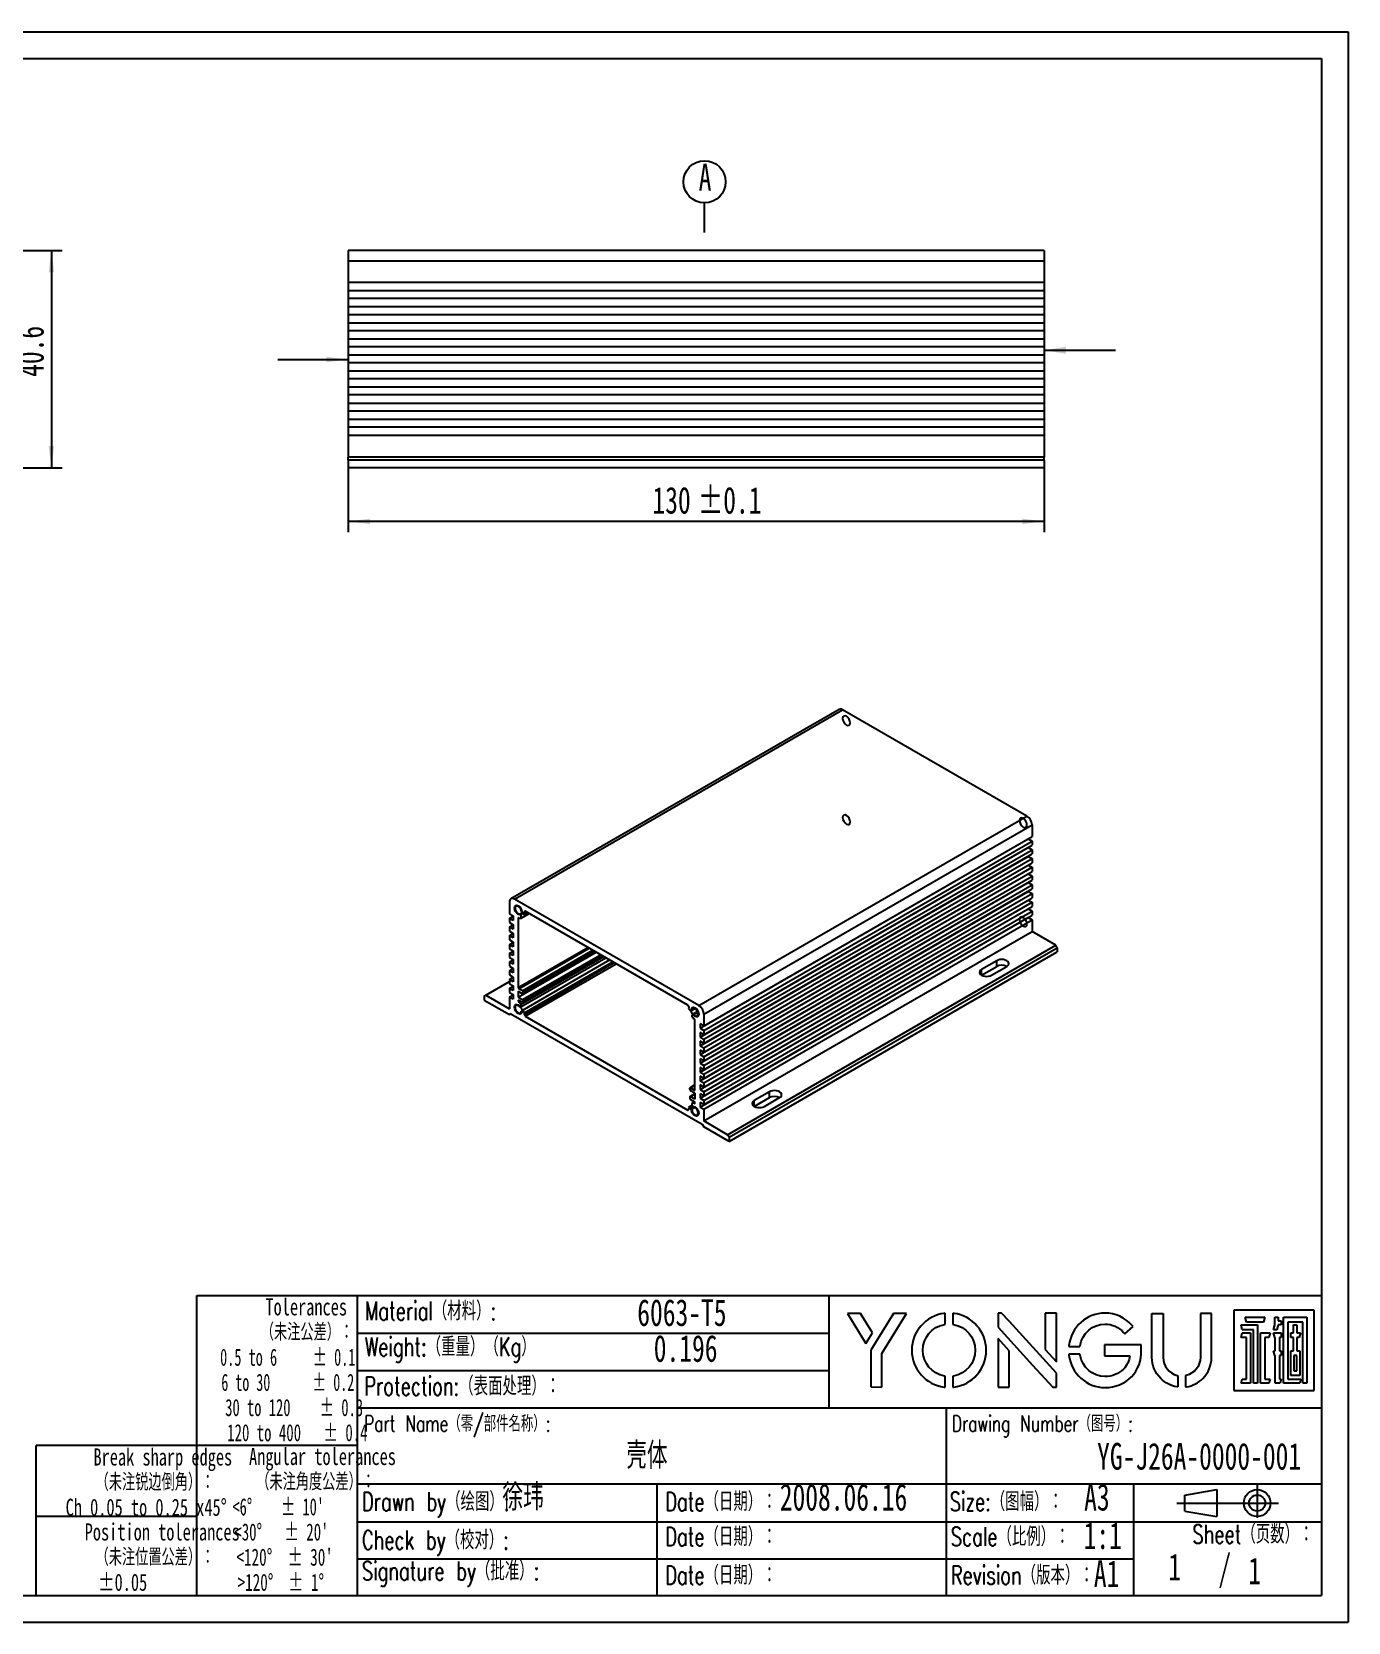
# Model space of a CAD drawing. Extents: x 0 to 420, y 0 to 297.
# Drawn here: x 174.2 to 420, y 0 to 297 of the extents above; entities that cross this region are included whole.
import ezdxf

# ---------------------------------------------------------------- set-up
doc = ezdxf.new("R2010")
doc.units = 0
doc.linetypes.add('SLD-中心线', pattern=[34.29, 30.48, -1.27, 1.27, -1.27])
doc.linetypes.add('SLD-实线', pattern=[0])
doc.layers.get('0').update_dxf_attribs({"linetype": 'CONTINUOUS'})
for name, color, linetype in [('10', 7, 'SLD-实线'), ('5', 7, 'SLD-实线'), ('YG-LOGO-A0', 179, 'SLD-实线'), ('标注层', 7, 'SLD-实线')]:
    doc.layers.add(name, color=color, linetype=linetype)
doc.styles.add('SLDTEXTSTYLE0', font='TXT', dxfattribs={"width": 0.7, "bigfont": 'bigfont'})
doc.styles.add('SLDTEXTSTYLE1', font='TXT', dxfattribs={"width": 0.7})
doc.styles.add('SLDTEXTSTYLE2', font='TXT', dxfattribs={"width": 0.611111})
doc.styles.add('SLDTEXTSTYLE3', font='TXT', dxfattribs={"width": 0.6})
doc.styles.add('SLDTEXTSTYLE4', font='TXT', dxfattribs={"width": 0.622222})
doc.styles.add('SLDTEXTSTYLE5', font='TXT', dxfattribs={"width": 0.633333})
doc.styles.add('SLDTEXTSTYLE6', font='TXT', dxfattribs={"width": 0.616667})
doc.styles.add('SLDTEXTSTYLE7', font='TXT', dxfattribs={"width": 0.65})
doc.styles.add('SLDTEXTSTYLE8', font='TXT', dxfattribs={"width": 0.645455})
doc.dimstyles.new('SLDDIMSTYLE0', dxfattribs={"dimtxt": 5, "dimasz": 4.08, "dimexe": 0, "dimexo": 0.0625, "dimgap": 1.25, "dimtad": 2, "dimrnd": 1e-09, "dimzin": 12, "dimtxsty": 'SLDTEXTSTYLE1', "dimsah": 1, "dimcen": 0.09, "dimazin": 3, "dimtfac": 1, "dimtofl": 0, "dimtmove": 0, "dimatfit": 3, "dimtolj": 1, "dimtzin": 12})
doc.dimstyles.new('SLDDIMSTYLE1', dxfattribs={"dimtxt": 5, "dimasz": 4.08, "dimexe": 0, "dimexo": 0.0625, "dimgap": 1.25, "dimtad": 2, "dimrnd": 1e-09, "dimzin": 12, "dimtxsty": 'SLDTEXTSTYLE1', "dimsah": 1, "dimcen": 0.09, "dimazin": 3, "dimtol": 1, "dimtp": 0.1, "dimtm": 0.1, "dimtfac": 1, "dimtofl": 0, "dimtmove": 0, "dimatfit": 3, "dimtolj": 1})
doc.dimstyles.new('SLDDIMSTYLE7', dxfattribs={"dimtxt": 0.18, "dimasz": 4.08, "dimexe": 0, "dimexo": 0.0625, "dimgap": 0, "dimtad": 0, "dimtih": 1, "dimtoh": 1, "dimdec": 0, "dimrnd": 1e-09, "dimzin": 0, "dimtxsty": 'STANDARD', "dimsah": 1, "dimcen": 0.09, "dimazin": 3, "dimtfac": 4.08, "dimtdec": 0, "dimtofl": 0, "dimtmove": 0, "dimatfit": 3, "dimtolj": 1, "dimtzin": 0})

# ---------------------------------------------------------------- blocks, each defined once
blk = doc.blocks.new('SW_NOTE_0_1')
at = {"layer": '10', "color": 0, "char_height": 3.2, "attachment_point": 2}
for s, insert, style in [('Tolerances', (10.75, 4.13), 'SLDTEXTSTYLE1'), ('（未注公差）：', (10.9, -0.57), 'SLDTEXTSTYLE0'), ('0.5 to 6     ± 0.1', (7.31, -5.27), 'SLDTEXTSTYLE2'), ('6 to 30      ± 0.2', (7.31, -9.97), 'SLDTEXTSTYLE3'), ('30 to 120    ± 0.3', (8.5, -14.67), 'SLDTEXTSTYLE4'), ('120 to 400   ± 0.4', (9.1, -19.37), 'SLDTEXTSTYLE5')]:
    blk.add_mtext(s, dxfattribs=dict(at, insert=insert, style=style))
blk = doc.blocks.new('SW_NOTE_0_2')
at = {"layer": '10', "color": 0, "char_height": 3.2, "attachment_point": 2}
for s, insert, style in [('Angular tolerances', (18.2, 4.13), 'SLDTEXTSTYLE1'), ('（未注角度公差）：', (16.92, -0.57), 'SLDTEXTSTYLE0'), ("<6°    ± 10'", (9.94, -5.27), 'SLDTEXTSTYLE6'), ("<30°   ± 20'", (10.54, -9.97), 'SLDTEXTSTYLE5'), ("<120°  ± 30'", (11.14, -14.67), 'SLDTEXTSTYLE7'), ('>120°  ± 1°', (10.43, -19.37), 'SLDTEXTSTYLE8')]:
    blk.add_mtext(s, dxfattribs=dict(at, insert=insert, style=style))
blk = doc.blocks.new('SW_NOTE_0_3')
at = {"layer": '10', "color": 0, "char_height": 3.2, "attachment_point": 2}
for s, insert, style in [('Position tolerances', (18.4, 4.13), 'SLDTEXTSTYLE1'), ('（未注位置公差）：', (17.04, -0.57), 'SLDTEXTSTYLE0'), ('±0.05', (11.03, -5.27), 'SLDTEXTSTYLE1')]:
    blk.add_mtext(s, dxfattribs=dict(at, insert=insert, style=style))
blk = doc.blocks.new('SW_NOTE_0_4')
at = {"layer": '10', "color": 0, "char_height": 3.2, "attachment_point": 2}
for s, insert, style in [('Break sharp edges', (18.35, 4.13), 'SLDTEXTSTYLE1'), ('（未注锐边倒角）：', (16.88, -0.57), 'SLDTEXTSTYLE0'), ('Ch 0.05 to 0.25 x45°', (15.24, -5.27), 'SLDTEXTSTYLE1')]:
    blk.add_mtext(s, dxfattribs=dict(at, insert=insert, style=style))
blk = doc.blocks.new('_D_4')
at = {"layer": '标注层'}
for p, q in [((149.87, 256.17), (179.87, 256.17)), ((177.87, 256.17), (177.87, 215.57)), ((161.87, 215.57), (179.87, 215.57))]:
    blk.add_line(p, q, dxfattribs=at)
for points in [[(177.87, 256.17), (177.36, 252.09), (178.38, 252.09)], [(177.87, 215.57), (178.38, 219.65), (177.36, 219.65)]]:
    blk.add_solid(points, dxfattribs=at)
at = {"layer": '标注层', "insert": (171.42, 232.56), "char_height": 5, "attachment_point": 1, "rotation": 90, "style": 'SLDTEXTSTYLE1'}
blk.add_mtext('40.6', dxfattribs=at)
blk = doc.blocks.new('_D_16')
at = {"layer": '标注层'}
for p, q in [((233.26, 215.57), (233.26, 203.57)), ((363.26, 215.57), (363.26, 203.57)), ((363.26, 205.57), (233.26, 205.57))]:
    blk.add_line(p, q, dxfattribs=at)
for points in [[(233.26, 205.57), (237.34, 205.07), (237.34, 206.08)], [(363.26, 205.57), (359.18, 206.08), (359.18, 205.07)]]:
    blk.add_solid(points, dxfattribs=at)
at = {"layer": '标注层', "char_height": 5, "attachment_point": 1, "style": 'SLDTEXTSTYLE1'}
for s, insert in [('130', (290.1, 212.02)), ('±0.1', (298.55, 212.02))]:
    blk.add_mtext(s, dxfattribs=dict(at, insert=insert))
blk = doc.blocks.new('SW_DATUMTAG_0')
at = {"layer": '标注层', "color": 0}
blk.add_line((1.09, -6.35), (1.09, -0.84), dxfattribs=at)
blk.add_circle((1.09, 3.09), 3.94, dxfattribs=at)
at = {"layer": '标注层', "color": 0, "insert": (0, 6.45), "char_height": 5, "attachment_point": 1, "style": 'SLDTEXTSTYLE1'}
blk.add_mtext('A', dxfattribs=at)

msp = doc.modelspace()

# ---------------------------------------------------------------- linework, layer by layer
at = {"color": 7, "linetype": 'SLD-实线'}
for p, q in [((363.262, 256.175), (233.262, 256.175)), ((233.262, 256.175), (233.262, 254.175)), ((363.262, 256.175), (363.262, 254.175)), ((363.262, 254.175), (233.262, 254.175)), ((233.262, 254.175), (233.262, 250.175)), ((363.262, 254.175), (363.262, 250.175)), ((363.262, 250.175), (233.262, 250.175)), ((233.262, 250.175), (233.262, 248.615)), ((363.262, 250.175), (363.262, 248.615)), ((363.262, 248.615), (233.262, 248.615)), ((233.262, 248.615), (233.262, 247.175)), ((363.262, 247.175), (233.262, 247.175)), ((233.262, 247.175), (233.262, 245.615)), ((363.262, 248.615), (363.262, 247.175)), ((363.262, 247.175), (363.262, 245.615)), ((363.262, 245.615), (233.262, 245.615)), ((233.262, 245.615), (233.262, 244.175)), ((363.262, 244.175), (233.262, 244.175)), ((233.262, 244.175), (233.262, 242.615)), ((363.262, 245.615), (363.262, 244.175)), ((363.262, 244.175), (363.262, 242.615)), ((363.262, 242.615), (233.262, 242.615)), ((233.262, 242.615), (233.262, 241.175)), ((363.262, 241.175), (233.262, 241.175)), ((233.262, 241.175), (233.262, 239.615)), ((363.262, 242.615), (363.262, 241.175)), ((363.262, 241.175), (363.262, 239.615)), ((363.262, 239.615), (233.262, 239.615)), ((233.262, 239.615), (233.262, 238.175)), ((363.262, 238.175), (233.262, 238.175)), ((233.262, 238.175), (233.262, 236.615)), ((363.262, 239.615), (363.262, 238.175)), ((363.262, 238.175), (363.262, 236.615)), ((363.262, 236.615), (233.262, 236.615)), ((233.262, 236.615), (233.262, 235.175)), ((363.262, 235.175), (233.262, 235.175)), ((233.262, 235.175), (233.262, 233.615)), ((363.262, 236.615), (363.262, 235.175)), ((363.262, 235.175), (363.262, 233.615)), ((363.262, 233.615), (233.262, 233.615)), ((233.262, 233.615), (233.262, 232.175)), ((363.262, 232.175), (233.262, 232.175)), ((233.262, 232.175), (233.262, 230.615)), ((363.262, 233.615), (363.262, 232.175)), ((363.262, 232.175), (363.262, 230.615)), ((363.262, 230.615), (233.262, 230.615)), ((233.262, 230.615), (233.262, 229.175)), ((363.262, 229.175), (233.262, 229.175)), ((233.262, 229.175), (233.262, 227.615)), ((363.262, 230.615), (363.262, 229.175)), ((363.262, 229.175), (363.262, 227.615)), ((363.262, 227.615), (233.262, 227.615)), ((233.262, 227.615), (233.262, 226.175)), ((363.262, 226.175), (233.262, 226.175)), ((233.262, 226.175), (233.262, 224.615)), ((363.262, 227.615), (363.262, 226.175)), ((363.262, 226.175), (363.262, 224.615)), ((363.262, 224.615), (233.262, 224.615)), ((233.262, 224.615), (233.262, 223.175)), ((363.262, 223.175), (233.262, 223.175)), ((233.262, 223.175), (233.262, 221.615)), ((363.262, 224.615), (363.262, 223.175)), ((363.262, 223.175), (363.262, 221.615)), ((363.262, 221.615), (233.262, 221.615)), ((233.262, 221.615), (233.262, 217.575)), ((363.262, 221.615), (363.262, 217.575)), ((363.262, 217.575), (233.262, 217.575)), ((233.262, 216.975), (233.262, 217.575)), ((363.262, 216.975), (233.262, 216.975)), ((233.262, 216.975), (233.262, 215.575)), ((363.262, 216.975), (363.262, 217.575)), ((363.262, 216.975), (363.262, 215.575)), ((363.262, 215.575), (233.262, 215.575)), ((324.946, 170.466), (263.663, 135.088)), ((264.33, 135.022), (325.612, 170.4)), ((360.025, 150.534), (325.612, 170.4)), ((298.742, 115.156), (360.025, 150.534)), ((299.685, 113.523), (360.968, 148.901)), ((360.968, 148.901), (360.968, 146.724)), ((298.978, 110.905), (360.261, 146.283)), ((299.685, 111.346), (360.968, 146.724)), ((299.685, 110.497), (360.968, 145.875)), ((360.261, 146.316), (360.261, 146.283)), ((360.261, 146.283), (360.968, 145.875)), ((360.968, 145.875), (360.968, 145.091)), ((298.978, 109.272), (360.261, 144.65)), ((298.978, 107.639), (360.261, 143.017)), ((299.685, 109.713), (360.968, 145.091)), ((299.685, 108.864), (360.968, 144.241)), ((299.685, 108.08), (360.968, 143.458)), ((299.685, 107.231), (360.968, 142.608)), ((360.261, 144.682), (360.261, 144.65)), ((360.261, 144.65), (360.968, 144.241)), ((360.261, 143.049), (360.261, 143.017)), ((360.261, 143.017), (360.968, 142.608)), ((360.968, 144.241), (360.968, 143.458)), ((360.968, 142.608), (360.968, 141.824)), ((298.978, 106.006), (360.261, 141.383)), ((298.978, 104.373), (360.261, 139.75)), ((299.685, 106.447), (360.968, 141.824)), ((299.685, 105.598), (360.968, 140.975)), ((299.685, 104.814), (360.968, 140.191)), ((360.261, 141.416), (360.261, 141.383)), ((360.261, 141.383), (360.968, 140.975)), ((360.261, 139.783), (360.261, 139.75)), ((360.261, 139.75), (360.968, 139.342)), ((360.968, 140.975), (360.968, 140.191)), ((298.978, 102.74), (360.261, 138.117)), ((299.685, 103.964), (360.968, 139.342)), ((299.685, 103.181), (360.968, 138.558)), ((299.685, 102.331), (360.968, 137.709)), ((299.685, 101.548), (360.968, 136.925)), ((360.261, 138.15), (360.261, 138.117)), ((360.261, 138.117), (360.968, 137.709)), ((360.968, 139.342), (360.968, 138.558)), ((360.968, 137.709), (360.968, 136.925)), ((263.387, 134.478), (263.387, 132.301)), ((298.742, 115.156), (264.33, 135.022)), ((298.978, 101.107), (360.261, 136.484)), ((298.978, 99.473), (360.261, 134.851)), ((299.685, 100.698), (360.968, 136.076)), ((299.685, 99.914), (360.968, 135.292)), ((299.685, 99.065), (360.968, 134.443)), ((299.685, 98.281), (360.968, 133.659)), ((360.261, 136.517), (360.261, 136.484)), ((360.261, 136.484), (360.968, 136.076)), ((360.261, 134.884), (360.261, 134.851)), ((360.261, 134.851), (360.968, 134.443)), ((360.968, 136.076), (360.968, 135.292)), ((360.968, 134.443), (360.968, 133.659)), ((263.387, 132.301), (264.094, 131.892)), ((263.387, 131.451), (264.094, 131.86)), ((263.387, 131.451), (263.387, 130.667)), ((264.094, 131.043), (263.387, 131.451)), ((264.094, 131.892), (264.094, 131.043)), ((265.037, 131.44), (265.206, 131.537)), ((265.037, 131.44), (265.037, 118.501)), ((265.298, 132.22), (265.719, 132.463)), ((265.56, 131.46), (267.088, 132.342)), ((266.157, 132.244), (266.707, 132.561)), ((266.185, 132.625), (266.391, 132.744)), ((266.215, 132.301), (266.687, 132.573)), ((296.715, 115.238), (266.357, 132.763)), ((298.978, 97.84), (360.261, 133.218)), ((298.978, 96.207), (360.261, 131.585)), ((299.685, 97.432), (360.968, 132.81)), ((299.685, 96.648), (360.968, 132.026)), ((299.685, 95.799), (360.968, 131.177)), ((360.261, 133.251), (360.261, 133.218)), ((360.261, 133.218), (360.968, 132.81)), ((360.261, 131.618), (360.261, 131.585)), ((360.261, 131.585), (360.968, 131.177)), ((360.968, 132.81), (360.968, 132.026)), ((360.968, 131.177), (360.968, 128.978)), ((263.387, 130.667), (264.094, 130.259)), ((263.387, 129.818), (264.094, 130.226)), ((263.387, 129.818), (263.387, 129.034)), ((264.094, 129.41), (263.387, 129.818)), ((263.387, 129.034), (264.094, 128.626)), ((263.387, 128.185), (264.094, 128.593)), ((263.387, 128.185), (263.387, 127.401)), ((264.094, 127.777), (263.387, 128.185)), ((264.094, 130.259), (264.094, 129.41)), ((264.094, 128.626), (264.094, 127.777)), ((299.685, 93.6), (360.968, 128.978)), ((365.399, 126.419), (360.968, 128.978)), ((263.387, 127.401), (264.094, 126.993)), ((263.387, 126.552), (264.094, 126.96)), ((263.387, 126.552), (263.387, 125.768)), ((264.094, 126.144), (263.387, 126.552)), ((263.387, 125.768), (264.094, 125.36)), ((263.387, 124.919), (264.094, 125.327)), ((263.387, 124.919), (263.387, 124.135)), ((264.094, 124.511), (263.387, 124.919)), ((264.094, 126.993), (264.094, 126.144)), ((264.094, 125.36), (264.094, 124.511)), ((265.037, 116.732), (279.582, 125.129)), ((265.945, 117.336), (279.513, 125.169)), ((304.116, 91.042), (365.399, 126.419)), ((304.399, 90.552), (365.682, 125.93)), ((304.399, 89.79), (365.682, 125.167)), ((365.682, 125.93), (365.399, 126.419)), ((365.682, 125.93), (365.682, 125.167)), ((263.387, 124.135), (264.094, 123.727)), ((263.387, 123.286), (264.094, 123.694)), ((263.387, 123.286), (263.387, 122.502)), ((264.094, 122.878), (263.387, 123.286)), ((263.387, 122.502), (264.094, 122.094)), ((263.387, 121.653), (264.094, 122.061)), ((264.094, 123.727), (264.094, 122.878)), ((264.094, 122.094), (264.094, 121.245)), ((265.498, 114.933), (281.371, 124.096)), ((265.56, 115.391), (281.005, 124.307)), ((282.108, 123.671), (265.684, 114.189)), ((265.945, 115.703), (280.927, 124.352)), ((266.185, 113.504), (282.952, 123.183)), ((266.215, 113.793), (282.717, 123.319)), ((266.357, 113.166), (283.331, 122.965)), ((354.368, 123.535), (351.54, 121.902)), ((351.54, 120.813), (354.368, 122.446)), ((353.425, 120.813), (356.254, 122.446)), ((354.368, 122.446), (354.368, 123.535)), ((258.956, 117.112), (263.387, 119.671)), ((263.387, 121.653), (263.387, 120.869)), ((264.094, 121.245), (263.387, 121.653)), ((263.387, 120.869), (264.094, 120.461)), ((263.387, 120.02), (264.094, 120.428)), ((263.387, 120.02), (263.387, 119.236)), ((264.094, 119.612), (263.387, 120.02)), ((263.387, 119.236), (264.094, 118.828)), ((264.094, 120.461), (264.094, 119.612)), ((264.094, 118.828), (264.094, 117.978)), ((258.673, 116.949), (258.956, 117.112)), ((258.673, 116.949), (258.673, 116.187)), ((258.673, 116.187), (263.387, 113.466)), ((258.956, 117.112), (263.387, 114.554)), ((263.387, 118.387), (264.094, 118.795)), ((263.387, 118.387), (263.387, 117.603)), ((264.094, 117.978), (263.387, 118.387)), ((263.387, 117.603), (264.094, 117.195)), ((263.387, 116.754), (264.094, 117.162)), ((263.387, 116.754), (263.387, 114.554)), ((264.094, 116.345), (263.387, 116.754)), ((264.094, 117.195), (264.094, 116.345)), ((265.037, 117.821), (265.862, 117.344)), ((265.037, 117.821), (265.037, 116.732)), ((265.037, 116.732), (265.862, 116.256)), ((265.037, 116.014), (265.187, 116.101)), ((265.037, 116.051), (265.037, 116.014)), ((265.142, 115.768), (265.453, 115.947)), ((265.862, 117.889), (265.155, 118.297)), ((265.862, 115.711), (265.155, 116.12)), ((265.98, 117.412), (265.98, 117.685)), ((265.98, 116.052), (265.98, 115.779)), ((263.67, 113.629), (263.387, 113.466)), ((263.387, 113.466), (263.67, 113.629)), ((263.67, 113.629), (299.402, 93.001)), ((266.357, 113.166), (296.715, 95.641)), ((297.388, 114.215), (298.055, 114.6)), ((297.446, 114.272), (298.035, 114.612)), ((298.527, 114.022), (297.574, 113.471)), ((297.774, 113.473), (298.563, 113.929)), ((299.685, 113.523), (299.685, 111.346)), ((298.035, 99.452), (298.035, 112.39)), ((299.685, 111.346), (298.978, 111.754)), ((298.978, 111.754), (298.978, 110.905)), ((298.978, 110.905), (299.685, 110.497)), ((299.685, 109.713), (298.978, 110.121)), ((298.978, 110.121), (298.978, 109.272)), ((299.685, 110.497), (299.685, 109.713)), ((298.978, 109.272), (299.685, 108.864)), ((299.685, 108.08), (298.978, 108.488)), ((298.978, 108.488), (298.978, 107.639)), ((298.978, 107.639), (299.685, 107.231)), ((299.685, 108.864), (299.685, 108.08)), ((299.685, 107.231), (299.685, 106.447)), ((299.685, 106.447), (298.978, 106.855)), ((298.978, 106.855), (298.978, 106.006)), ((298.978, 106.006), (299.685, 105.598)), ((299.685, 104.814), (298.978, 105.222)), ((298.978, 105.222), (298.978, 104.373)), ((298.978, 104.373), (299.685, 103.964)), ((299.685, 105.598), (299.685, 104.814)), ((299.685, 103.964), (299.685, 103.181)), ((299.685, 103.181), (298.978, 103.589)), ((298.978, 103.589), (298.978, 102.74)), ((298.978, 102.74), (299.685, 102.331)), ((299.685, 101.548), (298.978, 101.956)), ((298.978, 101.956), (298.978, 101.107)), ((298.978, 101.107), (299.685, 100.698)), ((299.685, 102.331), (299.685, 101.548)), ((297.092, 99.452), (297.092, 99.724)), ((297.092, 98.091), (297.092, 97.818)), ((298.035, 100.324), (297.127, 99.8)), ((298.035, 98.691), (297.127, 98.167)), ((297.21, 99.792), (297.917, 99.384)), ((298.035, 98.771), (297.21, 99.247)), ((298.035, 97.682), (297.21, 98.159)), ((298.035, 98.771), (298.035, 97.682)), ((299.685, 99.914), (298.978, 100.323)), ((298.978, 100.323), (298.978, 99.473)), ((298.978, 99.473), (299.685, 99.065)), ((299.685, 98.281), (298.978, 98.69)), ((298.978, 98.69), (298.978, 97.84)), ((299.685, 100.698), (299.685, 99.914)), ((299.685, 99.065), (299.685, 98.281)), ((311.942, 99.043), (309.113, 97.41)), ((311.942, 97.954), (311.942, 99.043)), ((296.715, 95.641), (296.879, 95.736)), ((297.526, 96.513), (296.915, 96.16)), ((297.21, 97.614), (297.917, 97.206)), ((297.446, 95.763), (298.035, 96.104)), ((297.512, 96.945), (297.939, 97.191)), ((297.93, 96.839), (298, 96.88)), ((298.035, 97.002), (298.035, 96.965)), ((298.978, 97.84), (299.685, 97.432)), ((299.685, 96.648), (298.978, 97.056)), ((298.978, 97.056), (298.978, 96.207)), ((298.978, 96.207), (299.685, 95.799)), ((299.685, 97.432), (299.685, 96.648)), ((299.685, 95.799), (299.685, 93.6)), ((309.113, 96.321), (311.942, 97.954)), ((310.999, 96.321), (313.827, 97.954)), ((299.402, 93.001), (299.685, 92.511)), ((304.116, 91.042), (299.685, 93.6)), ((304.399, 89.79), (299.685, 92.511)), ((304.399, 90.552), (304.116, 91.042)), ((304.399, 90.552), (304.399, 89.79))]:
    msp.add_line(p, q, dxfattribs=at)
at = {"color": 8, "linetype": 'SLD-实线'}
for p, q in [((265.037, 118.501), (278.05, 126.013)), ((265.155, 118.297), (278.286, 125.877)), ((265.862, 117.889), (278.993, 125.469)), ((265.98, 117.685), (279.228, 125.333)), ((265.98, 117.412), (279.464, 125.197)), ((265.862, 116.256), (280.407, 124.652)), ((265.98, 116.052), (280.643, 124.516)), ((265.98, 115.779), (280.879, 124.38)), ((351.54, 120.813), (351.54, 121.902)), ((265.037, 116.051), (265.155, 116.12)), ((297.21, 99.792), (298.035, 100.268)), ((297.21, 98.159), (298.035, 98.635)), ((297.917, 99.384), (298.035, 99.452)), ((309.113, 96.321), (309.113, 97.41))]:
    msp.add_line(p, q, dxfattribs=at)
at = {"color": 7, "linetype": 'SLD-实线', "flags": 128}
for points in [[(326.319, 169.175), (326.049, 169.269), (325.819, 169.225), (325.666, 169.048), (325.612, 168.767), (325.666, 168.423), (325.819, 168.07), (326.049, 167.761), (326.319, 167.542), (326.59, 167.448), (326.819, 167.493), (326.973, 167.669), (327.027, 167.951), (326.973, 168.294), (326.819, 168.648), (326.59, 168.957), (326.319, 169.175)], [(326.319, 150.667), (326.049, 150.761), (325.819, 150.717), (325.666, 150.54), (325.612, 150.259), (325.666, 149.915), (325.819, 149.562), (326.049, 149.252), (326.319, 149.034), (326.59, 148.94), (326.819, 148.985), (326.973, 149.161), (327.027, 149.442), (326.973, 149.786), (326.819, 150.139), (326.59, 150.449), (326.319, 150.667)], [(359.318, 150.126), (359.047, 150.22), (358.818, 150.175), (358.665, 149.999), (358.611, 149.717), (358.665, 149.374), (358.818, 149.021), (359.047, 148.711), (359.318, 148.493), (359.588, 148.399), (359.818, 148.443), (359.971, 148.62), (360.025, 148.901), (359.971, 149.245), (359.818, 149.598), (359.588, 149.907), (359.318, 150.126)], [(265.037, 132.165), (264.766, 132.383), (264.537, 132.692), (264.384, 133.046), (264.33, 133.389), (264.384, 133.671), (264.537, 133.847), (264.766, 133.892), (265.037, 133.798), (265.308, 133.579), (265.537, 133.27), (265.69, 132.916), (265.744, 132.573), (265.69, 132.291), (265.537, 132.115), (265.308, 132.071), (265.037, 132.165)], [(265.626, 132.641), (265.591, 132.891), (265.492, 133.152), (265.338, 133.392), (265.149, 133.584), (264.947, 133.706), (264.755, 133.741), (264.597, 133.688), (264.49, 133.551), (264.448, 133.347), (264.475, 133.1), (264.568, 132.839), (264.717, 132.595), (264.903, 132.396), (265.104, 132.266), (265.298, 132.22)], [(265.626, 132.641), (265.679, 132.527), (265.749, 132.421), (265.832, 132.333), (265.921, 132.267), (266.01, 132.23), (266.092, 132.223), (266.163, 132.247), (266.215, 132.301)], [(359.318, 131.618), (359.047, 131.712), (358.818, 131.667), (358.665, 131.491), (358.611, 131.209), (358.665, 130.866), (358.818, 130.512), (359.047, 130.203), (359.318, 129.984), (359.588, 129.89), (359.818, 129.935), (359.971, 130.111), (360.025, 130.393), (359.971, 130.736), (359.818, 131.09), (359.588, 131.399), (359.318, 131.618)], [(351.54, 121.902), (351.328, 121.743), (351.195, 121.557), (351.149, 121.358), (351.195, 121.159), (351.328, 120.973), (351.54, 120.813), (351.816, 120.691), (352.137, 120.614), (352.482, 120.588), (352.828, 120.614), (353.149, 120.691), (353.425, 120.813)], [(356.254, 122.446), (356.466, 122.606), (356.599, 122.791), (356.644, 122.991), (356.599, 123.19), (356.466, 123.375), (356.254, 123.535), (355.978, 123.657), (355.656, 123.734), (355.311, 123.76), (354.966, 123.734), (354.644, 123.657), (354.368, 123.535)], [(265.037, 113.656), (264.766, 113.875), (264.537, 114.184), (264.384, 114.538), (264.33, 114.881), (264.384, 115.162), (264.537, 115.339), (264.766, 115.383), (265.037, 115.289), (265.308, 115.071), (265.537, 114.762), (265.69, 114.408), (265.744, 114.065), (265.69, 113.783), (265.537, 113.607), (265.308, 113.562), (265.037, 113.656)], [(265.298, 114.932), (265.104, 115.11), (264.903, 115.213), (264.717, 115.229), (264.568, 115.156), (264.475, 115.002), (264.448, 114.787), (264.49, 114.534), (264.597, 114.274), (264.755, 114.038), (264.947, 113.852), (265.149, 113.74), (265.338, 113.714), (265.492, 113.777), (265.591, 113.923), (265.626, 114.133)], [(265.298, 114.932), (265.381, 114.911), (265.456, 114.916), (265.519, 114.947), (265.566, 115.003), (265.595, 115.081), (265.604, 115.175), (265.592, 115.28), (265.56, 115.391)], [(266.215, 113.793), (266.163, 113.907), (266.092, 114.012), (266.01, 114.101), (265.921, 114.166), (265.832, 114.203), (265.749, 114.21), (265.679, 114.186), (265.626, 114.133)], [(296.857, 114.612), (296.909, 114.498), (296.98, 114.392), (297.062, 114.304), (297.151, 114.238), (297.24, 114.201), (297.323, 114.194), (297.393, 114.218), (297.446, 114.272)], [(298.035, 113.115), (297.765, 113.333), (297.535, 113.643), (297.382, 113.996), (297.328, 114.34), (297.382, 114.621), (297.535, 114.798), (297.765, 114.842), (298.035, 114.748), (298.306, 114.53), (298.535, 114.22), (298.689, 113.867), (298.742, 113.523), (298.689, 113.242), (298.535, 113.066), (298.306, 113.021), (298.035, 113.115)], [(297.774, 113.473), (297.968, 113.295), (298.169, 113.192), (298.356, 113.176), (298.504, 113.249), (298.597, 113.402), (298.624, 113.618), (298.582, 113.87), (298.475, 114.13), (298.317, 114.367), (298.125, 114.552), (297.923, 114.664), (297.734, 114.69), (297.581, 114.627), (297.481, 114.482), (297.446, 114.272)], [(297.774, 113.473), (297.691, 113.494), (297.616, 113.488), (297.553, 113.457), (297.506, 113.401), (297.477, 113.324), (297.468, 113.23), (297.48, 113.125), (297.512, 113.014)], [(313.827, 97.954), (314.039, 98.113), (314.172, 98.299), (314.218, 98.498), (314.172, 98.698), (314.039, 98.883), (313.827, 99.043), (313.551, 99.165), (313.23, 99.242), (312.884, 99.268), (312.539, 99.242), (312.218, 99.165), (311.942, 99.043)], [(297.446, 95.763), (297.393, 95.878), (297.323, 95.983), (297.24, 96.072), (297.151, 96.137), (297.062, 96.174), (296.98, 96.181), (296.909, 96.157), (296.857, 96.104)], [(298.035, 94.607), (297.765, 94.825), (297.535, 95.135), (297.382, 95.488), (297.328, 95.832), (297.382, 96.113), (297.535, 96.289), (297.765, 96.334), (298.035, 96.24), (298.306, 96.021), (298.535, 95.712), (298.689, 95.359), (298.742, 95.015), (298.689, 94.734), (298.535, 94.557), (298.306, 94.513), (298.035, 94.607)], [(297.446, 95.763), (297.481, 95.513), (297.581, 95.253), (297.734, 95.012), (297.923, 94.82), (298.125, 94.699), (298.317, 94.663), (298.475, 94.717), (298.582, 94.853), (298.624, 95.057), (298.597, 95.304), (298.504, 95.565), (298.356, 95.81), (298.169, 96.008), (297.968, 96.138), (297.774, 96.184)], [(309.113, 97.41), (308.901, 97.25), (308.768, 97.065), (308.723, 96.866), (308.768, 96.666), (308.901, 96.481), (309.113, 96.321), (309.389, 96.199), (309.711, 96.122), (310.056, 96.096), (310.401, 96.122), (310.723, 96.199), (310.999, 96.321)]]:
    msp.add_lwpolyline(points, dxfattribs=at)
at = {"color": 7, "linetype": 'SLD-实线'}
for centre, radius, start, end in [((325.222, 169.855), 0.671, 54.38242, 114.30712), ((358.921, 148.808), 2.049, 2.60548, 57.39452), ((263.962, 134.571), 0.582, 50.79671, 189.21404), ((265.172, 131.434), 0.135, 102.75011, 177.47934), ((265.59, 132.459), 1, 243.39565, 268.29618), ((264.923, 131.666), 0.669, 342.01687, 55.91777), ((266.32, 132.634), 0.135, 73.74133, 183.86436), ((264.375, 132.292), 1.84, 0.26779, 10.4069), ((355.311, 120.656), 2.023, 62.22851, 117.77687), ((265.109, 116.063), 0.0728, 50.79671, 189.21404), ((265.293, 118.513), 0.256, 182.60548, 237.39452), ((265.565, 116.094), 0.534, 188.51778, 217.56398), ((265.724, 117.673), 0.256, 2.60548, 57.39452), ((265.908, 117.401), 0.0728, 230.79671, 9.21404), ((265.724, 116.04), 0.256, 2.60548, 57.39452), ((263.882, 113.951), 2.211, 40.62153, 55.25297), ((265.908, 115.768), 0.0728, 230.79671, 9.21404), ((264.903, 113.784), 1.313, 347.66798, 0.37553), ((266.715, 113.562), 0.533, 186.24467, 227.84836), ((296.357, 114.843), 0.533, 6.24467, 47.84836), ((298.169, 114.621), 1.313, 167.66798, 180.37553), ((299.19, 114.453), 2.211, 220.62153, 235.25297), ((297.638, 113.43), 2.049, 2.60548, 57.39452), ((297.507, 112.311), 0.534, 8.51778, 37.56398), ((297.164, 99.735), 0.0728, 50.79671, 189.21404), ((297.164, 98.102), 0.0728, 50.79671, 189.21404), ((297.348, 99.463), 0.256, 182.60548, 237.39452), ((297.963, 99.44), 0.0728, 230.79671, 9.21404), ((312.884, 96.164), 2.023, 62.22851, 117.77687), ((296.752, 95.771), 0.135, 253.74133, 3.86436), ((298.697, 96.112), 1.84, 180.26779, 190.4069), ((297.348, 97.83), 0.256, 182.60548, 237.39452), ((298.149, 96.738), 0.669, 162.01687, 235.91777), ((297.483, 95.945), 1, 63.39565, 88.29618), ((297.779, 96.99), 0.256, 2.60548, 57.39452), ((297.901, 96.971), 0.135, 282.75011, 357.47934)]:
    msp.add_arc(centre, radius, start, end, dxfattribs=at)
at = {"layer": '10'}
for p, q in [((420, 297), (420, 0)), ((10, 292), (415, 292)), ((415, 292), (415, 5)), ((205, 61), (415, 61)), ((205, 5), (205, 61)), ((235, 5), (235, 61)), ((323, 61), (323, 40)), ((235, 54), (323, 54)), ((235, 47), (323, 47)), ((235, 40), (415, 40)), ((345, 5), (345, 40)), ((235, 33), (175, 33)), ((175, 5), (175, 33)), ((235, 25.825), (415, 25.825)), ((291, 5), (291, 25.825)), ((380, 5), (380, 25.825)), ((389.5, 23.75), (395.5, 24.75)), ((205, 19.75), (175, 19.75)), ((235, 18.75), (415, 18.75)), ((235, 11.825), (380, 11.825)), ((10, 5), (415, 5)), ((0, 0), (420, 0))]:
    msp.add_line(p, q, dxfattribs=at)
at = {"layer": '10', "color": 7, "linetype": 'SLD-实线'}
for p, q in [((395.5, 24.75), (395.5, 19.75)), ((389.5, 20.75), (389.5, 23.75)), ((389.5, 20.75), (395.5, 19.75))]:
    msp.add_line(p, q, dxfattribs=at)
at = {"layer": '10', "linetype": 'SLD-中心线'}
for p, q in [((403, 25.565), (403, 19.504)), ((388, 22.25), (407, 22.25))]:
    msp.add_line(p, q, dxfattribs=at)
at = {"layer": '10'}
for radius in [2.5, 1.5]:
    msp.add_circle((403, 22.25), radius, dxfattribs=at)
at = {"layer": '5'}
msp.add_line((0, 297), (420, 297), dxfattribs=at)
at = {"layer": 'YG-LOGO-A0', "linetype": 'SLD-实线'}
for p, q in [((328.972, 57.673), (326.519, 57.673)), ((326.519, 57.673), (329.958, 52.072)), ((331.188, 54.068), (328.972, 57.673)), ((335.096, 57.673), (330.841, 50.773)), ((332.93, 50.184), (337.553, 57.673)), ((337.553, 57.673), (335.096, 57.673)), ((344.758, 57.695), (344.571, 57.671)), ((344.758, 55.625), (344.758, 57.695)), ((346.373, 57.671), (346.186, 57.695)), ((346.186, 57.695), (346.186, 55.625)), ((355.287, 57.731), (354.618, 57.731)), ((354.618, 57.731), (354.618, 55.111)), ((356.768, 56.136), (355.287, 57.731)), ((365.521, 57.731), (363.432, 57.731)), ((363.432, 57.731), (363.432, 50.932)), ((365.521, 48.639), (365.521, 57.731)), ((383.362, 49.439), (383.362, 57.628)), ((383.362, 57.628), (385.451, 57.628)), ((385.451, 57.628), (385.451, 49.439)), ((392.395, 57.628), (392.395, 49.439)), ((394.484, 57.628), (392.395, 57.628)), ((394.484, 49.439), (394.484, 57.628)), ((329.958, 52.072), (331.188, 54.068)), ((344.621, 55.601), (344.758, 55.625)), ((346.186, 55.625), (346.323, 55.601)), ((354.618, 55.111), (361.069, 48.023)), ((365.521, 46.524), (356.768, 56.136)), ((378.059, 54.084), (378.275, 53.839)), ((378.275, 53.839), (379.835, 55.193)), ((379.835, 55.193), (379.616, 55.441)), ((330.841, 50.773), (330.841, 43.924)), ((356.708, 50.701), (354.618, 52.995)), ((354.618, 52.995), (354.618, 43.9)), ((356.708, 43.9), (356.708, 50.701)), ((363.432, 50.932), (365.521, 48.639)), ((367.856, 51.658), (367.833, 51.472)), ((367.833, 51.472), (369.922, 51.472)), ((369.922, 51.472), (369.945, 51.611)), ((374.52, 51.803), (374.52, 49.744)), ((381.334, 51.803), (374.52, 51.803)), ((381.369, 50.81), (381.334, 51.803)), ((332.93, 43.92), (332.93, 50.184)), ((361.069, 48.023), (363.371, 45.496)), ((369.922, 50.075), (367.833, 50.075)), ((367.833, 50.075), (367.856, 49.889)), ((369.945, 49.937), (369.922, 50.075)), ((374.52, 49.744), (379.245, 49.744)), ((344.758, 45.936), (344.621, 45.961)), ((344.758, 43.867), (344.758, 45.936)), ((346.323, 45.961), (346.186, 45.936)), ((346.186, 45.936), (346.186, 43.867)), ((363.371, 45.496), (364.852, 43.9)), ((365.521, 43.9), (365.521, 46.524)), ((388.084, 46.075), (388.209, 46.044)), ((388.209, 46.044), (388.209, 43.927)), ((389.762, 46.075), (389.637, 46.044)), ((389.637, 46.044), (389.637, 43.927)), ((330.841, 43.924), (332.93, 43.92)), ((344.571, 43.891), (344.758, 43.867)), ((346.186, 43.867), (346.373, 43.891)), ((354.618, 43.9), (356.708, 43.9)), ((364.852, 43.9), (365.521, 43.9)), ((388.209, 43.927), (388.017, 43.958)), ((389.637, 43.927), (389.829, 43.958))]:
    msp.add_line(p, q, dxfattribs=at)
at = {"layer": 'YG-LOGO-A0'}
for p, q in [((398.634, 58.287), (398.634, 43.287)), ((413.634, 58.287), (398.634, 58.287)), ((401.015, 56.053), (400.777, 56.942)), ((400.777, 56.942), (403.76, 56.942)), ((403.76, 56.942), (403.76, 56.94)), ((403.76, 56.94), (404.42, 56.94)), ((404.42, 56.94), (404.185, 56.055)), ((406.282, 55.515), (406.282, 56.936)), ((406.282, 56.936), (406.923, 56.936)), ((406.923, 56.936), (406.923, 56.283)), ((407.952, 44.634), (407.952, 56.94)), ((407.952, 56.94), (408.336, 56.94)), ((408.336, 56.94), (408.721, 56.94)), ((408.721, 56.94), (411.518, 56.94)), ((411.518, 56.94), (411.776, 56.94)), ((411.776, 56.94), (412.287, 56.94)), ((412.287, 56.94), (412.287, 44.633)), ((413.634, 43.287), (413.634, 58.287)), ((400.224, 54.628), (399.989, 55.513)), ((399.989, 55.513), (402.323, 55.513)), ((399.989, 53.177), (400.224, 54.062)), ((402.322, 54.628), (400.224, 54.628)), ((400.224, 54.062), (401.78, 54.062)), ((403.76, 56.053), (401.015, 56.053)), ((401.78, 54.062), (401.78, 53.177)), ((402.318, 44.633), (402.322, 54.628)), ((402.323, 55.513), (402.323, 55.513)), ((402.323, 55.513), (403.092, 55.513)), ((403.091, 54.628), (403.087, 44.633)), ((403.092, 54.628), (403.091, 54.628)), ((403.092, 55.513), (403.092, 54.628)), ((403.092, 55.513), (403.092, 55.513)), ((403.645, 45.404), (403.645, 53.653)), ((403.645, 53.653), (403.646, 53.653)), ((403.646, 53.653), (403.646, 54.062)), ((403.646, 54.062), (405.437, 54.062)), ((404.185, 56.055), (403.76, 56.055)), ((403.76, 56.055), (403.76, 56.053)), ((405.437, 54.062), (405.202, 53.177)), ((406.277, 53.177), (406.042, 54.062)), ((406.042, 54.062), (407.482, 54.062)), ((406.046, 54.626), (406.282, 55.515)), ((406.684, 54.626), (406.046, 54.626)), ((406.922, 55.512), (406.684, 54.626)), ((407.482, 55.512), (406.922, 55.512)), ((406.923, 56.283), (407.482, 56.283)), ((407.279, 55.513), (407.278, 55.512)), ((407.482, 56.283), (407.482, 55.512)), ((407.482, 56.283), (407.482, 56.282)), ((407.482, 56.282), (407.482, 56.282)), ((407.482, 54.062), (407.482, 53.177)), ((411.518, 56.053), (408.721, 56.053)), ((408.721, 56.053), (408.721, 45.404)), ((409.279, 53.177), (409.279, 54.062)), ((409.279, 54.062), (409.768, 54.062)), ((409.768, 54.062), (409.768, 55.513)), ((409.768, 55.513), (410.409, 55.513)), ((410.409, 55.513), (410.409, 54.062)), ((410.409, 54.062), (411.073, 54.062)), ((411.073, 54.062), (410.838, 53.177)), ((411.518, 44.633), (411.518, 56.053)), ((401.01, 53.177), (399.989, 53.177)), ((401.006, 45.404), (401.01, 53.177)), ((401.779, 53.177), (401.775, 45.404)), ((401.78, 53.177), (401.779, 53.177)), ((405.202, 53.177), (404.415, 53.177)), ((404.415, 53.177), (404.415, 45.404)), ((406.277, 49.784), (406.042, 50.669)), ((406.042, 50.669), (406.378, 50.669)), ((406.378, 53.177), (406.277, 53.177)), ((406.378, 50.669), (406.378, 53.177)), ((407.482, 53.177), (407.147, 53.177)), ((407.147, 53.177), (407.147, 50.669)), ((407.147, 50.669), (407.482, 50.669)), ((407.482, 50.669), (407.482, 49.784)), ((409.768, 53.177), (409.279, 53.177)), ((409.279, 50.186), (409.279, 50.67)), ((409.279, 50.67), (409.768, 50.67)), ((409.768, 50.67), (409.768, 53.177)), ((410.838, 53.177), (410.409, 53.177)), ((410.409, 53.177), (410.409, 50.67)), ((410.409, 50.67), (410.956, 50.67)), ((410.956, 50.67), (410.956, 50.186)), ((406.378, 49.784), (406.277, 49.784)), ((406.378, 45.404), (406.378, 49.784)), ((407.482, 49.784), (407.147, 49.784)), ((407.147, 49.784), (407.147, 45.404)), ((409.279, 49.783), (409.279, 50.186)), ((409.279, 46.935), (409.279, 49.783)), ((410.397, 49.783), (409.838, 49.783)), ((409.838, 49.783), (409.838, 46.935)), ((410.397, 46.935), (410.397, 49.783)), ((410.956, 50.186), (410.956, 49.783)), ((410.956, 49.783), (410.956, 46.935)), ((400.02, 44.633), (400.224, 45.404)), ((401.78, 44.633), (400.02, 44.633)), ((400.224, 45.404), (401.006, 45.404)), ((401.775, 45.404), (401.78, 45.404)), ((401.78, 45.404), (401.78, 44.633)), ((403.087, 44.633), (402.318, 44.633)), ((403.645, 45.018), (403.645, 45.404)), ((403.645, 44.633), (403.645, 45.018)), ((405.201, 44.633), (403.645, 44.633)), ((404.415, 45.404), (405.405, 45.404)), ((405.405, 45.404), (405.201, 44.633)), ((406.378, 45.018), (406.378, 45.404)), ((406.378, 44.633), (406.378, 45.018)), ((407.278, 44.633), (406.378, 44.633)), ((407.147, 45.404), (407.482, 45.404)), ((407.482, 45.404), (407.278, 44.633)), ((408.356, 44.634), (407.952, 44.634)), ((408.356, 44.633), (408.356, 44.634)), ((410.976, 44.633), (408.356, 44.633)), ((408.721, 45.404), (411.18, 45.404)), ((409.279, 46.511), (409.279, 46.935)), ((409.279, 46.048), (409.279, 46.511)), ((410.956, 46.048), (409.279, 46.048)), ((409.838, 46.935), (410.397, 46.935)), ((410.956, 46.935), (410.956, 46.511)), ((410.956, 46.511), (410.956, 46.048)), ((411.18, 45.404), (410.976, 44.633)), ((412.287, 44.633), (411.518, 44.633)), ((398.634, 43.287), (413.634, 43.287))]:
    msp.add_line(p, q, dxfattribs=at)
at = {"layer": 'YG-LOGO-A0', "linetype": 'SLD-实线'}
for points in [[(344.571, 57.671), (341.122, 57.222), (338.522, 54.26), (338.522, 50.781)], [(338.522, 50.781), (338.522, 47.302), (341.122, 44.34), (344.571, 43.891)], [(379.245, 49.744), (379.102, 48.789), (378.688, 47.938), (378.041, 47.274)], [(384.99, 45.508), (383.94, 46.557), (383.362, 47.954), (383.362, 49.439)], [(385.451, 49.439), (385.451, 47.845), (386.533, 46.461), (388.084, 46.075)], [(392.395, 49.439), (392.395, 47.845), (391.313, 46.461), (389.762, 46.075)], [(392.856, 45.508), (393.906, 46.557), (394.484, 47.954), (394.484, 49.439)], [(388.017, 43.958), (386.864, 44.147), (385.818, 44.682), (384.99, 45.508)], [(389.829, 43.958), (390.982, 44.147), (392.028, 44.682), (392.856, 45.508)]]:
    msp.add_open_spline(points, degree=3, dxfattribs=at)
for points, knots in [([(346.373, 43.891), (349.821, 44.34), (352.422, 47.302), (352.422, 50.781), (352.422, 54.26), (349.821, 57.222), (346.373, 57.671)], [8, 8, 8, 8, 9, 9, 9, 10, 10, 10, 10]), ([(379.616, 55.441), (378.332, 56.897), (376.498, 57.731), (374.585, 57.731), (371.18, 57.731), (368.287, 55.12), (367.856, 51.658)], [5, 5, 5, 5, 6, 6, 6, 7, 7, 7, 7]), ([(344.621, 45.961), (342.275, 46.374), (340.573, 48.401), (340.573, 50.781), (340.573, 53.161), (342.275, 55.188), (344.621, 55.601)], [4, 4, 4, 4, 5, 5, 5, 6, 6, 6, 6]), ([(346.323, 55.601), (348.669, 55.188), (350.371, 53.161), (350.371, 50.781), (350.371, 48.401), (348.669, 46.374), (346.323, 45.961)], [3, 3, 3, 3, 4, 4, 4, 5, 5, 5, 5]), ([(369.945, 51.611), (370.337, 53.964), (372.289, 55.672), (374.585, 55.672), (375.902, 55.672), (377.168, 55.093), (378.059, 54.084)], [0, 0, 0, 0, 1, 1, 1, 2, 2, 2, 2]), ([(379.529, 45.842), (380.783, 47.13), (381.437, 48.895), (381.369, 50.812), (381.369, 50.813)], [10, 10, 10, 10, 11, 11.000542, 11.000542, 11.000542, 11.000542]), ([(367.856, 49.892), (367.856, 49.891), (368.286, 46.427), (371.18, 43.816), (374.585, 43.816), (376.5, 43.816), (378.256, 44.535), (379.529, 45.842)], [7.9997323, 7.9997323, 7.9997323, 7.9997323, 8, 9, 9, 9, 10, 10, 10, 10]), ([(378.041, 47.274), (377.162, 46.372), (375.935, 45.875), (374.585, 45.875), (372.289, 45.875), (370.337, 47.583), (369.945, 49.937)], [3, 3, 3, 3, 4, 4, 4, 5, 5, 5, 5])]:
    msp.add_open_spline(points, degree=3, knots=knots, dxfattribs=at)
at = {"layer": '标注层', "flags": 128}
msp.add_lwpolyline([(220.171, 235.799), (226.521, 235.799), (233.262, 235.799)], dxfattribs=at)
at = {"layer": '标注层'}
msp.add_solid([(233.262, 235.799), (229.182, 236.307), (229.182, 235.291)], dxfattribs=at)

# ---------------------------------------------------------------- block references
at = {"layer": '10'}
for name, p in [('SW_NOTE_0_1', (214.698, 56.361)), ('SW_NOTE_0_2', (210.284, 28.417)), ('SW_NOTE_0_4', (180.324, 28.33)), ('SW_NOTE_0_3', (180.162, 14.33))]:
    msp.add_blockref(name, p, dxfattribs=at)
at = {"layer": '标注层'}
msp.add_blockref('SW_DATUMTAG_0', (298.733, 265.897), dxfattribs=at)

# ---------------------------------------------------------------- texts
at = {"layer": '10'}
for s, insert, char_height, attachment_point, style in [('Material（材料）:', (236.387, 59.886), 3.5, 1, 'SLDTEXTSTYLE0'), ('6063-T5', (295.597, 60.319), 5, 2, 'SLDTEXTSTYLE1'), ('Weight:（重量）（Kg）', (236.387, 53.193), 3.5, 1, 'SLDTEXTSTYLE0'), ('0.196', (296.292, 53.627), 5, 2, 'SLDTEXTSTYLE1'), ('Protection:（表面处理）：', (236.265, 45.84), 3.5, 1, 'SLDTEXTSTYLE0'), ('Part Name（零/部件名称）:', (236.265, 38.583), 3, 1, 'SLDTEXTSTYLE0'), ('Drawing Number（图号）:', (346.021, 38.583), 3, 1, 'SLDTEXTSTYLE0'), ('壳体', (289.057, 33.619), 5, 2, 'SLDTEXTSTYLE0'), ('YG-J26A-0000-001', (392.168, 33.483), 5, 2, 'SLDTEXTSTYLE1'), ('Drawn by（绘图）:', (235.839, 24.281), 3.5, 1, 'SLDTEXTSTYLE0'), ('徐玮', (262.073, 25.848), 5, 1, 'SLDTEXTSTYLE0'), ('Date（日期）：', (292.463, 24.281), 3.5, 1, 'SLDTEXTSTYLE0'), ('2008.06.16', (313.868, 25.848), 5, 1, 'SLDTEXTSTYLE1'), ('Size:（图幅）：', (345.593, 24.281), 3.5, 1, 'SLDTEXTSTYLE0'), ('A3', (370.703, 25.848), 5, 1, 'SLDTEXTSTYLE1'), ('Date（日期）：', (292.463, 17.736), 3.5, 1, 'SLDTEXTSTYLE0'), ('Scale（比例）：', (345.8, 17.736), 3.5, 1, 'SLDTEXTSTYLE0'), ('1:1', (374.176, 18.667), 5, 2, 'SLDTEXTSTYLE1'), ('Sheet（页数）：', (390.915, 18.188), 3.5, 1, 'SLDTEXTSTYLE0'), ('Check by（校对）:', (235.839, 17.1), 3.5, 1, 'SLDTEXTSTYLE0'), ('1', (386.404, 12.797), 5, 1, 'SLDTEXTSTYLE1'), ('/', (395.749, 12.616), 5, 1, 'SLDTEXTSTYLE1'), ('1', (401.344, 12.099), 5, 1, 'SLDTEXTSTYLE1'), ('Signature by（批准）:', (235.839, 11.319), 3.5, 1, 'SLDTEXTSTYLE0'), ('Date（日期）：', (292.463, 10.532), 3.5, 1, 'SLDTEXTSTYLE0'), ('Revision（版本）：', (345.8, 10.532), 3.5, 1, 'SLDTEXTSTYLE0'), ('A1', (374.889, 11.555), 5, 2, 'SLDTEXTSTYLE1')]:
    msp.add_mtext(s, dxfattribs=dict(at, insert=insert, char_height=char_height, attachment_point=attachment_point, style=style))

# ---------------------------------------------------------------- dimensions: what is measured, and where the dimension line sits
at = {"layer": '标注层'}
dim = msp.add_linear_dim(base=(177.869, 215.575), p1=(149.869, 256.175), p2=(161.869, 215.575), angle=90, dimstyle='SLDDIMSTYLE0', dxfattribs=at)
dim.commit()
dim.dimension.update_dxf_attribs({"geometry": '_D_4', "text_midpoint": (177.869, 236.938), "dimtype": 160})
dim = msp.add_linear_dim(base=(233.262, 205.575), p1=(363.262, 215.575), p2=(233.262, 215.575), dimstyle='SLDDIMSTYLE1', dxfattribs=at)
dim.commit()
dim.dimension.update_dxf_attribs({"geometry": '_D_16', "text_midpoint": (299.956, 205.575), "dimtype": 160})

# ---------------------------------------------------------------- leaders
msp.add_leader([(363.262, 237.525), (376.566, 237.525)], dimstyle='SLDDIMSTYLE7', dxfattribs=at)

doc.saveas('drawing.dxf')
